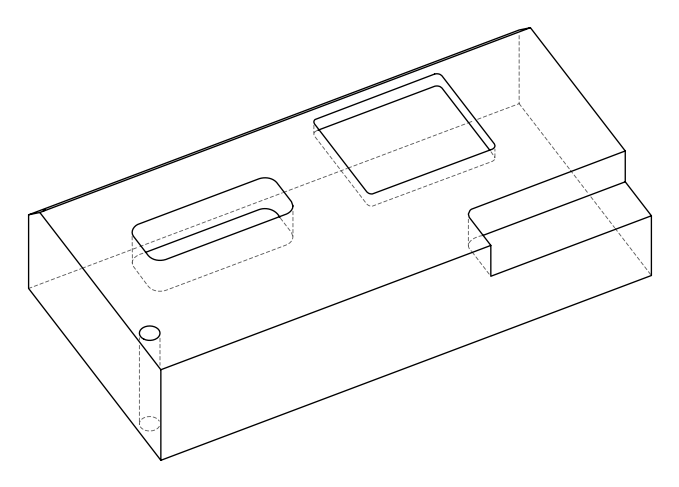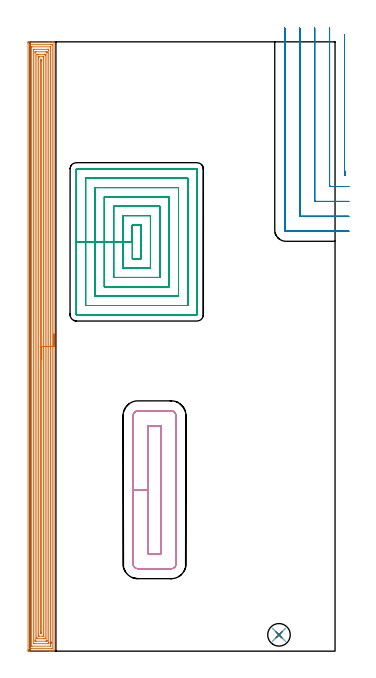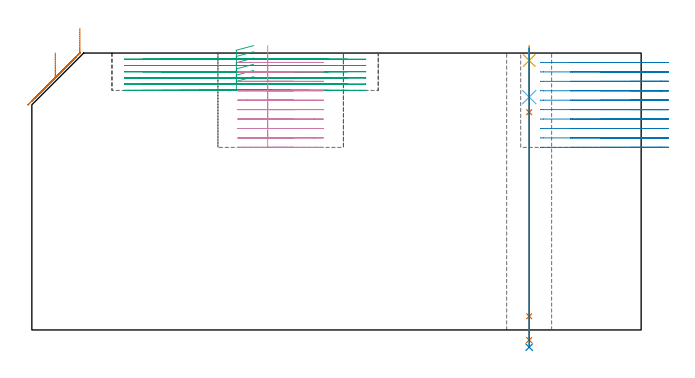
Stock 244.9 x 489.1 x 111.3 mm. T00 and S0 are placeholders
(PLAN: 8 operations, 7 tool changes, 85 min)
(1 AREA_MILL | FG_CHAMFER_SURFACE | UGT0205_001 | 31.57 min | 105795 mm3)
(2 MILL_CORNER_NOTCH_RECTANGULAR | CORNER_NOTCH_RECTANGULAR | NXT0201_012 | Follow Part, ap 4, ae 75% | 18.11 min | 292998 mm3)
(3 MILL_RECTANGULAR_POCKET | POCKET_RECTANGULAR_STRAIGHT | UGT0201_128 | Follow Part, ap 2.5, ae 75% | 21.94 min | 203693 mm3)
(4 MILL_RECTANGULAR_POCKET_1 | POCKET_RECTANGULAR_STRAIGHT_1 | NXT0201_012 | Follow Part, ap 4, ae 75% | 12.18 min | 268106 mm3)
(5 SPOT_DRILL | STEP1HOLE | NXT0321_9005460120000 | 0.05 min | 139 mm3)
(6 DRILL_BLIND_HOLE_INTO_CENTER | STEP1HOLE | NXT0301_089 | 0.08 min | 1612 mm3)
(7 GUN_DRILL_THROUGH_HOLE | STEP1HOLE | UGT0307_008 | 0.56 min | 8953 mm3)
(8 DRILL_TO_ENLARGE_THROUGH_HOLE | STEP1HOLE | UGT0301_250 | 0.48 min | 17836 mm3)
(TOOL UGT0205_001 | Chamfer Mill 20 x 3 x 45 deg. | D20 FL50 Z2)
(TOOL NXT0201_012 | ENDMILL 16mm [2P460-1600-NA 1630] | D16 FL38 Z6)
(TOOL UGT0201_128 | Carbide End Mill 10.0 | D10 FL15 Z4)
(TOOL NXT0321_9005460120000 | NC Spot Drill, 142deg, 12mm, Carbide, Uncoated | D12 PA142 FL30 Z2)
(TOOL NXT0301_089 | Carbide Drill 11.8mm [860.1-1180-035A1-MM 2214] | D11.8 PA140 FL55 Z2)
(TOOL UGT0307_008 | Gun Drill 11 mm | D11 PA130 FL24 Z1)
(TOOL UGT0301_250 | Twist Drill 18.1 mm | D18.1 PA118 FL135 Z2)
(OP 1 AREA_MILL)
G17 G21 G94 G90
T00 M6
G54
G17 G0 G90 X19.3 Y254.55 S1061 M3
G43 Z121.3 H0
G94 G1 Y254.512 Z120.428 F250.
Y254.398 Z119.563
Y254.209 Z118.712
Y253.947 Z117.88
Y253.613 Z117.074
Y253.21 Z116.3
Y252.742 Z115.564
Y252.21 Z114.872
Y251.621 Z114.229
Y250.978 Z113.639
Y250.286 Z113.108
Y249.55 Z112.64
Y248.776 Z112.237
Y247.97 Z111.903
Y247.138 Z111.641
Y246.287 Z111.452
Y245.422 Z111.338
Y244.55 Z111.3
Y0.174
X19.297 Y0.01 Z111.288
X19.245 Y0.007 Z111.237
X18.839 Y0. Z110.839
X18.508 Z110.508
X17.816 Z109.811
X16.578 Z108.575
X16.032 Z108.027
X15.413 Z107.409
X-0.907 Y0.001 Z91.09
X-1.136 Y0.002 Z90.861
X-1.492 Y0.007 Z90.506
X-1.494 Y0.033 Z90.504
X-1.499 Y0.62 Z90.501
X-1.5 Y1.215 Z90.5
Y488.18
X-1.499 Y488.48 Z90.501
X-1.494 Y489.067 Z90.504
X-1.492 Y489.093 Z90.506
X-0.907 Y489.1 Z91.09
X15.413 Z107.409
X17.816 Z109.811
X18.508 Z110.508
X18.839 Z110.839
X19.245 Y489.093 Z111.237
X19.297 Y489.09 Z111.288
X19.3 Y488.926 Z111.3
Y244.55
X17.886 Z109.886
X17.885 Y2.267 Z109.885
X17.882 Y2.127 Z109.882
X17.879 Y2.034 Z109.879
X17.873 Y2.009 Z109.873
X17.865 Y2.007 Z109.865
X17.816 Y2.004 Z109.816
X17.33 Y2. Z109.33
X0.876 Z92.876
X0.39 Y2.001 Z92.39
X-0.016 Y2.008 Z91.984
X-0.067 Y2.01 Z91.933
X-0.079 Y2.197 Z91.921
X-0.084 Y2.337 Z91.916
X-0.085 Y2.407 Z91.915
Y486.833
X-0.082 Y486.974 Z91.918
X-0.079 Y487.066 Z91.921
X-0.073 Y487.091 Z91.927
X-0.065 Y487.093 Z91.935
X-0.016 Y487.096 Z91.984
X0.47 Y487.1 Z92.47
X16.924 Z108.924
X17.411 Y487.099 Z109.411
X17.816 Y487.092 Z109.816
X17.867 Y487.09 Z109.867
X17.879 Y486.903 Z109.879
X17.884 Y486.763 Z109.884
X17.885 Y486.693 Z109.885
X17.886 Y244.55 Z109.886
X16.471 Z108.471
Y4.194
X16.47 Y4.084 Z108.47
X16.468 Y4.03 Z108.468
X16.465 Y4.012 Z108.465
X16.42 Y4.007 Z108.42
X16.226 Y4.001 Z108.226
X1.574 Z93.574
X1.444 Y4.005 Z93.444
X1.346 Y4.01 Z93.346
X1.335 Y4.05 Z93.335
X1.332 Y4.194 Z93.332
X1.329 Y4.634 Z93.329
Y484.906
X1.33 Y485.016 Z93.33
X1.332 Y485.07 Z93.332
X1.335 Y485.088 Z93.335
X1.38 Y485.093 Z93.38
X1.574 Y485.099 Z93.574
X16.226 Z108.226
X16.356 Y485.095 Z108.356
X16.454 Y485.09 Z108.454
X16.464 Y485.05 Z108.464
X16.468 Y484.906 Z108.468
X16.471 Y484.466 Z108.471
Y244.55
X15.057 Z107.057
Y6.875
X15.053 Y6.07 Z107.053
X15.051 Y6.02 Z107.051
X15.012 Y6.01 Z107.012
X14.904 Y6.005 Z106.904
X14.686 Y6.002 Z106.686
X14.249 Y6. Z106.249
X3.551 Z95.551
X3.106 Y6.001 Z95.106
X2.894 Y6.005 Z94.894
X2.788 Y6.01 Z94.788
X2.749 Y6.017 Z94.749
X2.743 Y6.875 Z94.743
Y482.225
X2.747 Y483.03 Z94.747
X2.749 Y483.08 Z94.749
X2.788 Y483.09 Z94.788
X2.896 Y483.095 Z94.896
X3.114 Y483.098 Z95.114
X3.551 Y483.1 Z95.551
X14.249 Z106.249
X14.694 Y483.099 Z106.694
X14.906 Y483.095 Z106.906
X15.012 Y483.09 Z107.012
X15.051 Y483.082 Z107.051
X15.057 Y482.225 Z107.057
Y244.55
X13.643 Z105.643
Y8.662
X13.642 Y8.378 Z105.642
X13.638 Y8.091 Z105.638
X13.636 Y8.017 Z105.636
X13.605 Y8.01 Z105.605
X13.523 Y8.006 Z105.523
X13.358 Y8.002 Z105.358
X13.127 Y8. Z105.127
X12.466 Z104.466
X5.103 Z97.103
X4.442 Y8.001 Z96.442
X4.208 Y8.004 Z96.208
X4.168 Y8.01 Z96.168
X4.164 Y8.02 Z96.164
X4.161 Y8.05 Z96.161
X4.158 Y8.662 Z96.158
X4.157 Y8.948 Z96.157
Y480.438
X4.158 Y480.722 Z96.158
X4.162 Y481.01 Z96.162
X4.164 Y481.083 Z96.164
X4.195 Y481.09 Z96.195
X4.277 Y481.094 Z96.277
X4.442 Y481.098 Z96.442
X4.674 Y481.1 Z96.674
X5.334 Z97.334
X12.697 Z104.697
X13.358 Y481.099 Z105.358
X13.592 Y481.096 Z105.592
X13.632 Y481.09 Z105.632
X13.636 Y481.08 Z105.636
X13.639 Y481.05 Z105.639
X13.642 Y480.438 Z105.642
X13.643 Y480.152 Z105.643
Y244.55
X12.229 Z104.229
X12.228 Y10.449 Z104.228
X12.225 Y10.121 Z104.225
X12.222 Y10.041 Z104.222
X12.22 Y10.01 Z104.22
X12.172 Y10.007 Z104.172
X12.021 Y10.002 Z104.021
X11.575 Y10. Z103.575
X11.131 Z103.131
X6.225 Y10.001 Z98.225
X5.779 Y10.003 Z97.779
X5.611 Y10.01 Z97.611
X5.578 Y10.014 Z97.578
X5.576 Y10.074 Z97.576
X5.573 Y10.21 Z97.573
X5.572 Y10.449 Z97.572
X5.571 Y11.105 Z97.571
X5.572 Y478.651 Z97.572
X5.575 Y478.979 Z97.575
X5.578 Y479.059 Z97.578
X5.58 Y479.09 Z97.58
X5.628 Y479.093 Z97.628
X5.779 Y479.098 Z97.779
X6.225 Y479.1 Z98.225
X6.669 Z98.669
X11.575 Y479.099 Z103.575
X12.021 Y479.097 Z104.021
X12.189 Y479.09 Z104.189
X12.222 Y479.086 Z104.222
X12.224 Y479.026 Z104.224
X12.227 Y478.891 Z104.227
X12.228 Y478.651 Z104.228
X12.229 Y477.995 Z104.229
Y244.55
X10.815 Z102.815
X10.814 Y12.998 Z102.814
X10.81 Y12.236 Z102.81
X10.808 Y12.111 Z102.808
X10.795 Y12.01 Z102.795
X10.683 Y12.007 Z102.683
X10.027 Y12.001 Z102.027
X7.352 Z99.352
X7.117 Y12.006 Z99.117
X7.039 Y12.01 Z99.039
X6.992 Y12.024 Z98.992
X6.989 Y12.104 Z98.989
X6.986 Y12.236 Z98.986
X6.985 Y14.023 Z98.985
X6.986 Y476.102 Z98.986
X6.99 Y476.864 Z98.99
X6.992 Y476.989 Z98.992
X7.005 Y477.09 Z99.005
X7.117 Y477.093 Z99.117
X7.773 Y477.099 Z99.773
X10.448 Z102.448
X10.683 Y477.094 Z102.683
X10.761 Y477.09 Z102.761
X10.808 Y477.075 Z102.808
X10.811 Y476.995 Z102.811
X10.813 Y476.864 Z102.813
X10.814 Y476.732 Z102.814
X10.815 Y475.97 Z102.815
Y244.55
X9.4 Z101.4
Y14.917
X9.398 Y14.418 Z101.398
X9.393 Y14.023 Z101.393
X8.922 Y14.001 Z100.922
X8.9 Z100.9
X8.407 Y14.023 Z100.407
X8.401 Y14.523 Z100.401
X8.4 Y14.917 Z100.4
Y15.418
Y474.183
X8.402 Y474.683 Z100.402
X8.407 Y475.077 Z100.407
X8.878 Y475.099 Z100.878
X8.9 Z100.9
X9.393 Y475.077 Z101.393
X9.398 Y474.577 Z101.398
X9.4 Y474.183 Z101.4
Y473.682
Y244.55
Y243.678 Z101.438
Y242.814 Z101.552
Y241.962 Z101.741
Y241.13 Z102.003
Y240.324 Z102.337
Y239.55 Z102.74
Y238.814 Z103.209
Y238.122 Z103.74
Y237.479 Z104.329
Y236.89 Z104.972
Y236.359 Z105.665
Y235.89 Z106.4
Y235.487 Z107.174
Y235.153 Z107.98
Y234.891 Z108.812
Y234.702 Z109.664
Y234.588 Z110.529
Y234.55 Z111.4
G0 Z121.3
M5
M2
(OP 2 MILL_CORNER_NOTCH_RECTANGULAR)
G17 G21 G94 G90
T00 M6
G54
G17 G0 G90 X252.5 Y494.598 S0 M3
G43 Z121.3 H1
Z107.51
G94 G1 Y491.598 F250.
Y385.793 F500.
G3 X252.9 Y385.106 R0.8
G1 Y382.106 F250.
G0 Z121.3
X240.5 Y500.1
Z107.51
G1 Y497.1
Y373.795 F500.
G3 X241.295 Y373. R0.8
G1 X252.9
X255.9 F250.
G0 Z121.3
X228.5 Y500.1
Z107.51
G1 Y497.1
Y361.795 F500.
G3 X229.295 Y361. R0.8
G1 X252.9
X255.9 F250.
G0 Z121.3
X216.5 Y500.1
Z107.51
G1 Y497.1
Y349.795 F500.
G3 X217.295 Y349. R0.8
G1 X252.9
X255.9 F250.
G0 Z121.3
X204.5 Y500.1
Z107.51
G1 Y497.1
Y338.1 F500.
G3 X205.6 Y337. R1.1
G1 X252.9
X255.9 F250.
G0 Z121.3
X252.5 Y494.598
Z103.72
G1 Y491.598
Y385.793 F500.
G3 X252.9 Y385.106 R0.8
G1 Y382.106 F250.
G0 Z121.3
X240.5 Y500.1
Z103.72
G1 Y497.1
Y373.795 F500.
G3 X241.295 Y373. R0.8
G1 X252.9
X255.9 F250.
G0 Z121.3
X228.5 Y500.1
Z103.72
G1 Y497.1
Y361.795 F500.
G3 X229.295 Y361. R0.8
G1 X252.9
X255.9 F250.
G0 Z121.3
X216.5 Y500.1
Z103.72
G1 Y497.1
Y349.795 F500.
G3 X217.295 Y349. R0.8
G1 X252.9
X255.9 F250.
G0 Z121.3
X204.5 Y500.1
Z103.72
G1 Y497.1
Y338.1 F500.
G3 X205.6 Y337. R1.1
G1 X252.9
X255.9 F250.
G0 Z121.3
X252.5 Y494.598
Z99.93
G1 Y491.598
Y385.793 F500.
G3 X252.9 Y385.106 R0.8
G1 Y382.106 F250.
G0 Z121.3
X240.5 Y500.1
Z99.93
G1 Y497.1
Y373.795 F500.
G3 X241.295 Y373. R0.8
G1 X252.9
X255.9 F250.
G0 Z121.3
X228.5 Y500.1
Z99.93
G1 Y497.1
Y361.795 F500.
G3 X229.295 Y361. R0.8
G1 X252.9
X255.9 F250.
G0 Z121.3
X216.5 Y500.1
Z99.93
G1 Y497.1
Y349.795 F500.
G3 X217.295 Y349. R0.8
G1 X252.9
X255.9 F250.
G0 Z121.3
X204.5 Y500.1
Z99.93
G1 Y497.1
Y338.1 F500.
G3 X205.6 Y337. R1.1
G1 X252.9
X255.9 F250.
G0 Z121.3
X252.5 Y494.598
Z96.14
G1 Y491.598
Y385.793 F500.
G3 X252.9 Y385.106 R0.8
G1 Y382.106 F250.
G0 Z121.3
X240.5 Y500.1
Z96.14
G1 Y497.1
Y373.795 F500.
G3 X241.295 Y373. R0.8
G1 X252.9
X255.9 F250.
G0 Z121.3
X228.5 Y500.1
Z96.14
G1 Y497.1
Y361.795 F500.
G3 X229.295 Y361. R0.8
G1 X252.9
X255.9 F250.
G0 Z121.3
X216.5 Y500.1
Z96.14
G1 Y497.1
Y349.795 F500.
G3 X217.295 Y349. R0.8
G1 X252.9
X255.9 F250.
G0 Z121.3
X204.5 Y500.1
Z96.14
G1 Y497.1
Y338.1 F500.
G3 X205.6 Y337. R1.1
G1 X252.9
X255.9 F250.
G0 Z121.3
X252.5 Y494.598
Z92.35
G1 Y491.598
Y385.793 F500.
G3 X252.9 Y385.106 R0.8
G1 Y382.106 F250.
G0 Z121.3
X240.5 Y500.1
Z92.35
G1 Y497.1
Y373.795 F500.
G3 X241.295 Y373. R0.8
G1 X252.9
X255.9 F250.
G0 Z121.3
X228.5 Y500.1
Z92.35
G1 Y497.1
Y361.795 F500.
G3 X229.295 Y361. R0.8
G1 X252.9
X255.9 F250.
G0 Z121.3
X216.5 Y500.1
Z92.35
G1 Y497.1
Y349.795 F500.
G3 X217.295 Y349. R0.8
G1 X252.9
X255.9 F250.
G0 Z121.3
X204.5 Y500.1
Z92.35
G1 Y497.1
Y338.1 F500.
G3 X205.6 Y337. R1.1
G1 X252.9
X255.9 F250.
G0 Z121.3
X252.5 Y494.598
Z88.56
G1 Y491.598
Y385.793 F500.
G3 X252.9 Y385.106 R0.8
G1 Y382.106 F250.
G0 Z121.3
X240.5 Y500.1
Z88.56
G1 Y497.1
Y373.795 F500.
G3 X241.295 Y373. R0.8
G1 X252.9
X255.9 F250.
G0 Z121.3
X228.5 Y500.1
Z88.56
G1 Y497.1
Y361.795 F500.
G3 X229.295 Y361. R0.8
G1 X252.9
X255.9 F250.
G0 Z121.3
X216.5 Y500.1
Z88.56
G1 Y497.1
Y349.795 F500.
G3 X217.295 Y349. R0.8
G1 X252.9
X255.9 F250.
G0 Z121.3
X204.5 Y500.1
Z88.56
G1 Y497.1
Y338.1 F500.
G3 X205.6 Y337. R1.1
G1 X252.9
X255.9 F250.
G0 Z121.3
X252.5 Y494.598
Z84.77
G1 Y491.598
Y385.793 F500.
G3 X252.9 Y385.106 R0.8
G1 Y382.106 F250.
G0 Z121.3
X240.5 Y500.1
Z84.77
G1 Y497.1
Y373.795 F500.
G3 X241.295 Y373. R0.8
G1 X252.9
X255.9 F250.
G0 Z121.3
X228.5 Y500.1
Z84.77
G1 Y497.1
Y361.795 F500.
G3 X229.295 Y361. R0.8
G1 X252.9
X255.9 F250.
G0 Z121.3
X216.5 Y500.1
Z84.77
G1 Y497.1
Y349.795 F500.
G3 X217.295 Y349. R0.8
G1 X252.9
X255.9 F250.
G0 Z121.3
X204.5 Y500.1
Z84.77
G1 Y497.1
Y338.1 F500.
G3 X205.6 Y337. R1.1
G1 X252.9
X255.9 F250.
G0 Z121.3
X252.5 Y494.598
Z80.98
G1 Y491.598
Y385.793 F500.
G3 X252.9 Y385.106 R0.8
G1 Y382.106 F250.
G0 Z121.3
X240.5 Y500.1
Z80.98
G1 Y497.1
Y373.795 F500.
G3 X241.295 Y373. R0.8
G1 X252.9
X255.9 F250.
G0 Z121.3
X228.5 Y500.1
Z80.98
G1 Y497.1
Y361.795 F500.
G3 X229.295 Y361. R0.8
G1 X252.9
X255.9 F250.
G0 Z121.3
X216.5 Y500.1
Z80.98
G1 Y497.1
Y349.795 F500.
G3 X217.295 Y349. R0.8
G1 X252.9
X255.9 F250.
G0 Z121.3
X204.5 Y500.1
Z80.98
G1 Y497.1
Y338.1 F500.
G3 X205.6 Y337. R1.1
G1 X252.9
X255.9 F250.
G0 Z121.3
X252.5 Y494.598
Z77.19
G1 Y491.598
Y385.793 F500.
G3 X252.9 Y385.106 R0.8
G1 Y382.106 F250.
G0 Z121.3
X240.5 Y500.1
Z77.19
G1 Y497.1
Y373.795 F500.
G3 X241.295 Y373. R0.8
G1 X252.9
X255.9 F250.
G0 Z121.3
X228.5 Y500.1
Z77.19
G1 Y497.1
Y361.795 F500.
G3 X229.295 Y361. R0.8
G1 X252.9
X255.9 F250.
G0 Z121.3
X216.5 Y500.1
Z77.19
G1 Y497.1
Y349.795 F500.
G3 X217.295 Y349. R0.8
G1 X252.9
X255.9 F250.
G0 Z121.3
X204.5 Y500.1
Z77.19
G1 Y497.1
Y338.1 F500.
G3 X205.6 Y337. R1.1
G1 X252.9
X255.9 F250.
G0 Z121.3
X252.5 Y494.598
Z73.4
G1 Y491.598
Y385.793 F500.
G3 X252.9 Y385.106 R0.8
G1 Y382.106 F250.
G0 Z121.3
X240.5 Y500.1
Z73.4
G1 Y497.1
Y373.795 F500.
G3 X241.295 Y373. R0.8
G1 X252.9
X255.9 F250.
G0 Z121.3
X228.5 Y500.1
Z73.4
G1 Y497.1
Y361.795 F500.
G3 X229.295 Y361. R0.8
G1 X252.9
X255.9 F250.
G0 Z121.3
X216.5 Y500.1
Z73.4
G1 Y497.1
Y349.795 F500.
G3 X217.295 Y349. R0.8
G1 X252.9
X255.9 F250.
G0 Z121.3
X204.5 Y500.1
Z73.4
G1 Y497.1
Y338.1 F500.
G3 X205.6 Y337. R1.1
G1 X252.9
X255.9 F250.
G0 Z121.3
M5
M2
(OP 3 MILL_RECTANGULAR_POCKET)
G17 G21 G94 G90
T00 M6
G54
G17 G0 G90 X89.176 Y342.1 S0 M3
G43 Z121.3 H0
Z114.3
G94 G1 X82.2 Z112.431 F250.
Y328.55 Z108.8
Y315. F500.
X89.2
Y342.1
X82.2
Y328.55
X74.7
Y307.5
X96.7
Y349.6
X74.7
Y328.55
X67.2
Y300.
X104.2
Y357.1
X67.2
Y328.55
X59.7
Y292.5
X111.7
Y364.6
X59.7
Y328.55
X52.2
Y285.
X119.2
Y372.1
X52.2
Y328.55
X44.7
Y277.5
X126.7
Y379.6
X44.7
Y328.55
X37.2
Y270.2
G3 X37.4 Y270. R0.2
G1 X134.
G3 X134.2 Y270.2 R0.2
G1 Y386.9
G3 X134. Y387.1 R0.2
G1 X37.4
G3 X37.2 Y386.9 R0.2
G1 Y328.55
Y327.55
G0 X89.176 Y342.1 Z111.8
G1 X82.2 Z109.931 F250.
Y328.55 Z106.3
Y315. F500.
X89.2
Y342.1
X82.2
Y328.55
X74.7
Y307.5
X96.7
Y349.6
X74.7
Y328.55
X67.2
Y300.
X104.2
Y357.1
X67.2
Y328.55
X59.7
Y292.5
X111.7
Y364.6
X59.7
Y328.55
X52.2
Y285.
X119.2
Y372.1
X52.2
Y328.55
X44.7
Y277.5
X126.7
Y379.6
X44.7
Y328.55
X37.2
Y270.2
G3 X37.4 Y270. R0.2
G1 X134.
G3 X134.2 Y270.2 R0.2
G1 Y386.9
G3 X134. Y387.1 R0.2
G1 X37.4
G3 X37.2 Y386.9 R0.2
G1 Y328.55
Y327.55
G0 X89.176 Y342.1 Z109.3
G1 X82.2 Z107.431 F250.
Y328.55 Z103.8
Y315. F500.
X89.2
Y342.1
X82.2
Y328.55
X74.7
Y307.5
X96.7
Y349.6
X74.7
Y328.55
X67.2
Y300.
X104.2
Y357.1
X67.2
Y328.55
X59.7
Y292.5
X111.7
Y364.6
X59.7
Y328.55
X52.2
Y285.
X119.2
Y372.1
X52.2
Y328.55
X44.7
Y277.5
X126.7
Y379.6
X44.7
Y328.55
X37.2
Y270.2
G3 X37.4 Y270. R0.2
G1 X134.
G3 X134.2 Y270.2 R0.2
G1 Y386.9
G3 X134. Y387.1 R0.2
G1 X37.4
G3 X37.2 Y386.9 R0.2
G1 Y328.55
Y327.55
G0 X89.176 Y342.1 Z106.8
G1 X82.2 Z104.931 F250.
Y328.55 Z101.3
Y315. F500.
X89.2
Y342.1
X82.2
Y328.55
X74.7
Y307.5
X96.7
Y349.6
X74.7
Y328.55
X67.2
Y300.
X104.2
Y357.1
X67.2
Y328.55
X59.7
Y292.5
X111.7
Y364.6
X59.7
Y328.55
X52.2
Y285.
X119.2
Y372.1
X52.2
Y328.55
X44.7
Y277.5
X126.7
Y379.6
X44.7
Y328.55
X37.2
Y270.2
G3 X37.4 Y270. R0.2
G1 X134.
G3 X134.2 Y270.2 R0.2
G1 Y386.9
G3 X134. Y387.1 R0.2
G1 X37.4
G3 X37.2 Y386.9 R0.2
G1 Y328.55
Y327.55
G0 X89.176 Y342.1 Z104.3
G1 X82.2 Z102.431 F250.
Y328.55 Z98.8
Y315. F500.
X89.2
Y342.1
X82.2
Y328.55
X74.7
Y307.5
X96.7
Y349.6
X74.7
Y328.55
X67.2
Y300.
X104.2
Y357.1
X67.2
Y328.55
X59.7
Y292.5
X111.7
Y364.6
X59.7
Y328.55
X52.2
Y285.
X119.2
Y372.1
X52.2
Y328.55
X44.7
Y277.5
X126.7
Y379.6
X44.7
Y328.55
X37.2
Y270.2
G3 X37.4 Y270. R0.2
G1 X134.
G3 X134.2 Y270.2 R0.2
G1 Y386.9
G3 X134. Y387.1 R0.2
G1 X37.4
G3 X37.2 Y386.9 R0.2
G1 Y328.55
Y327.55
G0 X89.176 Y342.1 Z101.8
G1 X82.2 Z99.931 F250.
Y328.55 Z96.3
Y315. F500.
X89.2
Y342.1
X82.2
Y328.55
X74.7
Y307.5
X96.7
Y349.6
X74.7
Y328.55
X67.2
Y300.
X104.2
Y357.1
X67.2
Y328.55
X59.7
Y292.5
X111.7
Y364.6
X59.7
Y328.55
X52.2
Y285.
X119.2
Y372.1
X52.2
Y328.55
X44.7
Y277.5
X126.7
Y379.6
X44.7
Y328.55
X37.2
Y270.2
G3 X37.4 Y270. R0.2
G1 X134.
G3 X134.2 Y270.2 R0.2
G1 Y386.9
G3 X134. Y387.1 R0.2
G1 X37.4
G3 X37.2 Y386.9 R0.2
G1 Y328.55
Y327.55
G0 Z121.3
M5
M2
(OP 4 MILL_RECTANGULAR_POCKET_1)
G17 G21 G94 G90
T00 M6
G54
G17 G0 G90 X94.8 Y154.891 S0 M3
G43 Z121.3 H1
Z114.3
G94 G1 Y129.55 Z107.51 F250.
Y78.2 F500.
X105.2
Y180.9
X94.8
Y129.55
X82.8
Y70.
G3 X86.6 Y66.2 R3.8
G1 X113.4
G3 X117.2 Y70. R3.8
G1 Y189.1
G3 X113.4 Y192.9 R3.8
G1 X86.6
G3 X82.8 Y189.1 R3.8
G1 Y129.55
Y128.55
G0 X94.8 Y154.891 Z110.51
G1 Y129.55 Z103.72 F250.
Y78.2 F500.
X105.2
Y180.9
X94.8
Y129.55
X82.8
Y70.
G3 X86.6 Y66.2 R3.8
G1 X113.4
G3 X117.2 Y70. R3.8
G1 Y189.1
G3 X113.4 Y192.9 R3.8
G1 X86.6
G3 X82.8 Y189.1 R3.8
G1 Y129.55
Y128.55
G0 X94.8 Y154.891 Z106.72
G1 Y129.55 Z99.93 F250.
Y78.2 F500.
X105.2
Y180.9
X94.8
Y129.55
X82.8
Y70.
G3 X86.6 Y66.2 R3.8
G1 X113.4
G3 X117.2 Y70. R3.8
G1 Y189.1
G3 X113.4 Y192.9 R3.8
G1 X86.6
G3 X82.8 Y189.1 R3.8
G1 Y129.55
Y128.55
G0 X94.8 Y154.891 Z102.93
G1 Y129.55 Z96.14 F250.
Y78.2 F500.
X105.2
Y180.9
X94.8
Y129.55
X82.8
Y70.
G3 X86.6 Y66.2 R3.8
G1 X113.4
G3 X117.2 Y70. R3.8
G1 Y189.1
G3 X113.4 Y192.9 R3.8
G1 X86.6
G3 X82.8 Y189.1 R3.8
G1 Y129.55
Y128.55
G0 X94.8 Y154.891 Z99.14
G1 Y129.55 Z92.35 F250.
Y78.2 F500.
X105.2
Y180.9
X94.8
Y129.55
X82.8
Y70.
G3 X86.6 Y66.2 R3.8
G1 X113.4
G3 X117.2 Y70. R3.8
G1 Y189.1
G3 X113.4 Y192.9 R3.8
G1 X86.6
G3 X82.8 Y189.1 R3.8
G1 Y129.55
Y128.55
G0 X94.8 Y154.891 Z95.35
G1 Y129.55 Z88.56 F250.
Y78.2 F500.
X105.2
Y180.9
X94.8
Y129.55
X82.8
Y70.
G3 X86.6 Y66.2 R3.8
G1 X113.4
G3 X117.2 Y70. R3.8
G1 Y189.1
G3 X113.4 Y192.9 R3.8
G1 X86.6
G3 X82.8 Y189.1 R3.8
G1 Y129.55
Y128.55
G0 X94.8 Y154.891 Z91.56
G1 Y129.55 Z84.77 F250.
Y78.2 F500.
X105.2
Y180.9
X94.8
Y129.55
X82.8
Y70.
G3 X86.6 Y66.2 R3.8
G1 X113.4
G3 X117.2 Y70. R3.8
G1 Y189.1
G3 X113.4 Y192.9 R3.8
G1 X86.6
G3 X82.8 Y189.1 R3.8
G1 Y129.55
Y128.55
G0 X94.8 Y154.891 Z87.77
G1 Y129.55 Z80.98 F250.
Y78.2 F500.
X105.2
Y180.9
X94.8
Y129.55
X82.8
Y70.
G3 X86.6 Y66.2 R3.8
G1 X113.4
G3 X117.2 Y70. R3.8
G1 Y189.1
G3 X113.4 Y192.9 R3.8
G1 X86.6
G3 X82.8 Y189.1 R3.8
G1 Y129.55
Y128.55
G0 X94.8 Y154.891 Z83.98
G1 Y129.55 Z77.19 F250.
Y78.2 F500.
X105.2
Y180.9
X94.8
Y129.55
X82.8
Y70.
G3 X86.6 Y66.2 R3.8
G1 X113.4
G3 X117.2 Y70. R3.8
G1 Y189.1
G3 X113.4 Y192.9 R3.8
G1 X86.6
G3 X82.8 Y189.1 R3.8
G1 Y129.55
Y128.55
G0 X94.8 Y154.891 Z80.19
G1 Y129.55 Z73.4 F250.
Y78.2 F500.
X105.2
Y180.9
X94.8
Y129.55
X82.8
Y70.
G3 X86.6 Y66.2 R3.8
G1 X113.4
G3 X117.2 Y70. R3.8
G1 Y189.1
G3 X113.4 Y192.9 R3.8
G1 X86.6
G3 X82.8 Y189.1 R3.8
G1 Y129.55
Y128.55
G0 Z121.3
M5
M2
(OP 5 SPOT_DRILL)
G17 G21 G94 G90
T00 M6
G54
G17 G0 G90 X199.9 Y13.1 S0 M3
G43 Z121.3 H0
G94 G81 G98 Z108.3 F250. R114.3
G80
M5
M2
(OP 6 DRILL_BLIND_HOLE_INTO_CENTER)
G17 G21 G94 G90
T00 M6
G54
G17 G0 G90 X199.9 Y13.1 S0 M3
G43 Z121.3 H1
G94 G81 G98 Z93.6 F250. R113.3
G80
M5
M2
(OP 7 GUN_DRILL_THROUGH_HOLE)
G17 G21 G94 G90
T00 M6
G54
G17 G0 G90 X199.9 Y13.1 M8
G43 Z121.3 H0
Z107.141
S716 M3
G94 G1 Z87.537 F125. M26
G4 X.084
Z5.5 F250.
G4 X.084
Z-4.065 F125.
G4 X.084
M5
M9
G0 Z107.141
Z121.3
M2
(OP 8 DRILL_TO_ENLARGE_THROUGH_HOLE)
G17 G21 G94 G90
T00 M6
G54
G17 G0 G90 X199.9 Y13.1 S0 M3
G43 Z121.3 H0
G94 G73 G98 Z-6.938 F250. Q16.891 R113.3
G80
M5
M2
